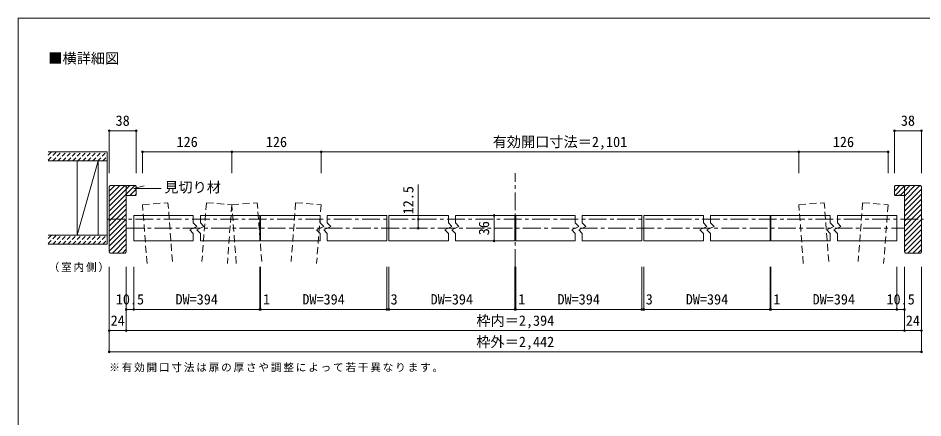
# Model space of a CAD drawing. Units: millimetres on the paper, with parts at other scales. Extents: x -197 to 281, y -138 to 137.
# Drawn here: x -197.2 to 58.2, y 24.2 to 137 of the extents above; entities that cross this region are included whole.
import ezdxf
from ezdxf.enums import TextEntityAlignment as Align

# ---------------------------------------------------------------- set-up
doc = ezdxf.new("R2010")
doc.units = ezdxf.units.MM
doc.header["$PDMODE"] = 32
doc.header["$PDSIZE"] = 0.5
for name, pattern in [('CHAIN1', [8, 5, -1, 1, -1]), ('DASHED1', [1.8, 1.2, -0.6]), ('DASHED2', [3, 2, -1])]:
    doc.linetypes.add(name, pattern=pattern)
for name, color, linetype, lineweight in [('0-1_通り芯', 4, 'CHAIN1', 9), ('0-3_仕上げ', 2, 'Continuous', 9), ('0-4_枠', 3, 'Continuous', 9), ('0-6_扉', 2, 'Continuous', 9), ('0-A_文字', 7, 'Continuous', 9), ('0-B_寸法', 7, 'Continuous', 9), ('0-C_ハッチ', 4, 'DASHED1', 9), ('1-A_文字', 7, 'Continuous', 9), ('F-0_補助線', 7, 'Continuous', 9)]:
    doc.layers.add(name, color=color, linetype=linetype, lineweight=lineweight)
doc.styles.add('ＭＳ ゴシック', font='')
doc.styles.get('ＭＳ ゴシック').set_extended_font_data('MS Gothic')

msp = doc.modelspace()

# ---------------------------------------------------------------- linework, layer by layer
at = {"layer": '0-1_通り芯'}
for p, q in [((-56.835, 66.85), (-56.835, 93.25)), ((-172.068, 80.25), (58.399, 80.25)), ((-166.668, 77.75), (52.999, 77.75))]:
    msp.add_line(p, q, dxfattribs=at)
at = {"layer": '0-3_仕上げ'}
for p, q in [((-188.667, 99.25), (-172.068, 99.25)), ((-188.667, 96.75), (-172.068, 96.75)), ((-180.568, 75.75), (-180.568, 96.75)), ((-174.568, 75.75), (-174.568, 96.75)), ((-188.667, 75.75), (-172.068, 75.75))]:
    msp.add_line(p, q, dxfattribs=at)
at = {"layer": '0-3_仕上げ', "color": 7}
msp.add_line((-174.568, 96.75), (-180.568, 75.75), dxfattribs=at)
at = {"layer": '0-3_仕上げ'}
msp.add_lwpolyline([(-188.667, 73.25), (-172.068, 73.25), (-172.068, 99.25)], dxfattribs=at)
at = {"layer": '0-4_枠'}
for p, q in [((-171.168, 89.75), (-171.468, 89.45)), ((-171.468, 89.45), (-171.468, 71.05)), ((-166.968, 89.75), (-171.168, 89.75)), ((-166.668, 89.45), (-166.968, 89.75)), ((-166.468, 89.75), (-166.668, 89.55)), ((-166.668, 71.05), (-166.668, 89.55)), ((52.799, 89.75), (52.999, 89.55)), ((52.999, 71.05), (52.999, 89.55)), ((57.499, 89.75), (57.799, 89.45)), ((57.799, 89.45), (57.799, 71.05)), ((52.799, 86.95), (52.999, 87.15))]:
    msp.add_line(p, q, dxfattribs=at)
for points in [[(-164.068, 88.35), (-163.868, 88.55), (-163.868, 89.55), (-164.068, 89.75), (-166.468, 89.75)], [(50.399, 88.35), (50.199, 88.55), (50.199, 89.55), (50.399, 89.75), (52.799, 89.75)], [(52.999, 89.45), (53.299, 89.75), (57.499, 89.75)], [(-166.668, 87.15), (-166.468, 86.95), (-165.468, 86.95), (-165.268, 87.15)], [(-165.268, 87.15), (-165.068, 86.95), (-164.068, 86.95), (-163.868, 87.15), (-163.868, 88.15), (-164.068, 88.35)], [(51.599, 87.15), (51.399, 86.95), (50.399, 86.95), (50.199, 87.15), (50.199, 88.15), (50.399, 88.35)], [(52.799, 86.95), (51.799, 86.95), (51.599, 87.15)], [(-171.468, 71.05), (-171.168, 70.75), (-166.968, 70.75), (-166.668, 71.05)], [(57.799, 71.05), (57.499, 70.75), (53.299, 70.75), (52.999, 71.05)]]:
    msp.add_lwpolyline(points, dxfattribs=at)
at = {"layer": '0-6_扉', "linetype": 'DASHED2'}
for p, q in [((-162.068, 84.381), (-154.889, 84.928)), ((-160.808, 67.822), (-162.068, 84.381)), ((-153.629, 68.368), (-154.889, 84.928)), ((-144.047, 84.928), (-145.307, 68.368)), ((-144.047, 84.928), (-136.868, 84.381)), ((-136.868, 84.381), (-138.128, 67.822)), ((-136.868, 84.381), (-129.689, 84.928)), ((-135.608, 67.822), (-136.868, 84.381)), ((-128.429, 68.368), (-129.689, 84.928)), ((-118.847, 84.928), (-120.107, 68.368)), ((-118.847, 84.928), (-111.668, 84.381)), ((-111.668, 84.381), (-112.928, 67.822)), ((23.199, 84.381), (30.378, 84.928)), ((24.458, 67.822), (23.199, 84.381)), ((31.638, 68.368), (30.378, 84.928)), ((41.219, 84.928), (39.96, 68.368)), ((41.219, 84.928), (48.399, 84.381)), ((48.399, 84.381), (47.139, 67.822))]:
    msp.add_line(p, q, dxfattribs=at)
at = {"layer": '0-6_扉', "color": 6}
for p, q in [((-164.568, 81.35), (-164.568, 74.15)), ((-164.568, 81.35), (-147.737, 81.35)), ((-145.737, 81.35), (-128.957, 81.35)), ((-128.957, 81.35), (-128.957, 74.15)), ((-128.757, 81.35), (-128.757, 74.15)), ((-128.757, 81.35), (-111.926, 81.35)), ((-109.926, 81.35), (-93.146, 81.35)), ((-93.146, 74.15), (-93.146, 81.35)), ((-92.546, 74.15), (-92.546, 81.35)), ((-92.546, 81.35), (-75.74, 81.35)), ((-73.74, 81.35), (-56.935, 81.35)), ((-56.935, 81.35), (-56.935, 74.15)), ((-56.735, 81.35), (-56.735, 74.15)), ((-56.735, 81.35), (-39.929, 81.35)), ((-37.929, 81.35), (-21.124, 81.35)), ((-21.124, 74.15), (-21.124, 81.35)), ((-20.524, 74.15), (-20.524, 81.35)), ((-20.524, 81.35), (-3.743, 81.35)), ((-1.743, 81.35), (15.088, 81.35)), ((15.088, 81.35), (15.088, 74.15)), ((15.288, 81.35), (15.288, 74.15)), ((15.288, 81.35), (32.068, 81.35)), ((34.068, 81.35), (50.899, 81.35)), ((50.899, 81.35), (50.899, 74.15)), ((-164.568, 74.15), (-147.737, 74.15)), ((-145.737, 74.15), (-128.957, 74.15)), ((-128.757, 74.15), (-111.926, 74.15)), ((-109.926, 74.15), (-93.146, 74.15)), ((-92.546, 74.15), (-75.74, 74.15)), ((-73.74, 74.15), (-56.935, 74.15)), ((-56.735, 74.15), (-39.929, 74.15)), ((-37.929, 74.15), (-21.124, 74.15)), ((-20.524, 74.15), (-3.743, 74.15)), ((-1.743, 74.15), (15.088, 74.15)), ((15.288, 74.15), (32.068, 74.15)), ((34.068, 74.15), (50.899, 74.15))]:
    msp.add_line(p, q, dxfattribs=at)
at = {"layer": '0-6_扉'}
for p, q in [((-147.737, 79.25), (-147.737, 81.35)), ((-145.737, 79.25), (-145.737, 81.35)), ((-111.926, 79.25), (-111.926, 81.35)), ((-109.926, 79.25), (-109.926, 81.35)), ((-75.74, 79.25), (-75.74, 81.35)), ((-73.74, 79.25), (-73.74, 81.35)), ((-39.929, 79.25), (-39.929, 81.35)), ((-37.929, 79.25), (-37.929, 81.35)), ((-3.743, 79.25), (-3.743, 81.35)), ((-1.743, 79.25), (-1.743, 81.35)), ((32.068, 79.25), (32.068, 81.35)), ((34.068, 79.25), (34.068, 81.35)), ((-147.737, 74.15), (-147.737, 76.25)), ((-145.737, 74.15), (-145.737, 76.25)), ((-111.926, 74.15), (-111.926, 76.25)), ((-109.926, 74.15), (-109.926, 76.25)), ((-75.74, 74.15), (-75.74, 76.25)), ((-73.74, 74.15), (-73.74, 76.25)), ((-39.929, 74.15), (-39.929, 76.25)), ((-37.929, 74.15), (-37.929, 76.25)), ((-3.743, 74.15), (-3.743, 76.25)), ((-1.743, 74.15), (-1.743, 76.25)), ((32.068, 74.15), (32.068, 76.25)), ((34.068, 74.15), (34.068, 76.25))]:
    msp.add_line(p, q, dxfattribs=at)
for points in [[(-147.737, 76.25), (-148.737, 77.25), (-146.737, 78.25), (-147.737, 79.25)], [(-145.737, 76.25), (-146.737, 77.25), (-144.737, 78.25), (-145.737, 79.25)], [(-111.926, 76.25), (-112.926, 77.25), (-110.926, 78.25), (-111.926, 79.25)], [(-109.926, 76.25), (-110.926, 77.25), (-108.926, 78.25), (-109.926, 79.25)], [(-75.74, 76.25), (-76.74, 77.25), (-74.74, 78.25), (-75.74, 79.25)], [(-73.74, 76.25), (-74.74, 77.25), (-72.74, 78.25), (-73.74, 79.25)], [(-39.929, 76.25), (-40.929, 77.25), (-38.929, 78.25), (-39.929, 79.25)], [(-37.929, 76.25), (-38.929, 77.25), (-36.929, 78.25), (-37.929, 79.25)], [(-3.743, 76.25), (-4.743, 77.25), (-2.743, 78.25), (-3.743, 79.25)], [(-1.743, 76.25), (-2.743, 77.25), (-0.743, 78.25), (-1.743, 79.25)], [(32.068, 76.25), (31.068, 77.25), (33.068, 78.25), (32.068, 79.25)], [(34.068, 76.25), (33.068, 77.25), (35.068, 78.25), (34.068, 79.25)]]:
    msp.add_lwpolyline(points, dxfattribs=at)
at = {"layer": '0-B_寸法', "color": 4}
for p, q in [((-171.468, 105.25), (-163.868, 105.25)), ((-171.468, 105.25), (-171.468, 93.25)), ((-163.868, 105.25), (-163.868, 93.25)), ((50.199, 105.25), (57.799, 105.25)), ((50.199, 105.25), (50.199, 93.25)), ((57.799, 105.25), (57.799, 93.25)), ((-136.868, 99.25), (-162.068, 99.25)), ((-162.068, 99.25), (-162.068, 93.25)), ((-136.868, 99.25), (-136.868, 93.25)), ((-136.868, 99.25), (-111.668, 99.25)), ((-136.868, 99.25), (-136.868, 93.25)), ((-111.668, 99.25), (-111.668, 93.25)), ((23.199, 99.25), (-111.668, 99.25)), ((48.399, 99.25), (23.199, 99.25)), ((23.199, 99.25), (23.199, 93.25)), ((48.399, 99.25), (48.399, 93.25)), ((-84.223, 90.098), (-84.223, 77.75)), ((-62.852, 81.35), (-62.852, 74.15)), ((-166.668, 54.85), (-166.668, 66.85)), ((-164.568, 54.85), (-164.568, 66.85)), ((-128.957, 54.85), (-128.957, 66.85)), ((-128.757, 54.85), (-128.757, 66.85)), ((-93.146, 54.85), (-93.146, 66.85)), ((-92.546, 54.85), (-92.546, 66.85)), ((-56.935, 54.85), (-56.935, 66.85)), ((-56.735, 54.85), (-56.735, 66.85)), ((-21.124, 54.85), (-21.124, 66.85)), ((-20.524, 54.85), (-20.524, 66.85)), ((15.088, 54.85), (15.088, 66.85)), ((15.288, 54.85), (15.288, 66.85)), ((50.899, 54.85), (50.899, 66.85)), ((52.999, 54.85), (52.999, 66.85)), ((-166.668, 54.85), (-164.568, 54.85)), ((-166.668, 48.85), (-166.668, 54.85)), ((-164.568, 54.85), (-128.957, 54.85)), ((-128.957, 54.85), (-128.757, 54.85)), ((-128.757, 54.85), (-93.146, 54.85)), ((-93.146, 54.85), (-92.546, 54.85)), ((-92.546, 54.85), (-56.935, 54.85)), ((-56.935, 54.85), (-56.735, 54.85)), ((-56.735, 54.85), (-21.124, 54.85)), ((-21.124, 54.85), (-20.524, 54.85)), ((-20.524, 54.85), (15.088, 54.85)), ((15.088, 54.85), (15.288, 54.85)), ((15.288, 54.85), (50.899, 54.85)), ((50.899, 54.85), (52.999, 54.85)), ((52.999, 48.85), (52.999, 54.85)), ((-171.468, 48.85), (-166.668, 48.85)), ((-166.668, 48.85), (52.999, 48.85)), ((52.999, 48.85), (57.799, 48.85)), ((-171.468, 42.85), (57.799, 42.85))]:
    msp.add_line(p, q, dxfattribs=at)
for points in [[(-171.468, 42.85), (-171.468, 48.85), (-171.468, 66.85)], [(57.799, 42.85), (57.799, 48.85), (57.799, 66.85)]]:
    msp.add_lwpolyline(points, dxfattribs=at)
at = {"layer": '0-B_寸法'}
for p in [(-171.468, 105.25), (-163.868, 105.25), (50.199, 105.25), (57.799, 105.25), (-162.068, 99.25), (-136.868, 99.25), (-111.668, 99.25), (23.199, 99.25), (48.399, 99.25), (-84.223, 80.25), (-62.852, 81.35), (-84.223, 77.75), (-62.852, 74.15), (-166.668, 54.85), (-164.568, 54.85), (-128.957, 54.85), (-128.757, 54.85), (-93.146, 54.85), (-92.546, 54.85), (-56.935, 54.85), (-56.735, 54.85), (-21.124, 54.85), (-20.524, 54.85), (15.088, 54.85), (15.288, 54.85), (50.899, 54.85), (52.999, 54.85), (-171.468, 48.85), (-166.668, 48.85), (52.999, 48.85), (57.799, 48.85), (-171.468, 42.85), (57.799, 42.85)]:
    msp.add_point(p, dxfattribs=at)
at = {"layer": '0-C_ハッチ'}
for p, q in [((-188.667, 96.937), (-186.353, 99.25)), ((-188.667, 98.351), (-187.768, 99.25)), ((-187.439, 96.75), (-184.939, 99.25)), ((-186.025, 96.75), (-183.525, 99.25)), ((-184.611, 96.75), (-182.111, 99.25)), ((-183.197, 96.75), (-180.697, 99.25)), ((-181.782, 96.75), (-179.282, 99.25)), ((-180.368, 96.75), (-177.868, 99.25)), ((-178.954, 96.75), (-176.454, 99.25)), ((-177.54, 96.75), (-175.04, 99.25)), ((-176.126, 96.75), (-173.626, 99.25)), ((-174.711, 96.75), (-172.211, 99.25)), ((-173.297, 96.75), (-172.068, 97.979)), ((-188.667, 73.437), (-186.353, 75.75)), ((-188.667, 74.851), (-187.768, 75.75)), ((-187.439, 73.25), (-184.939, 75.75)), ((-186.025, 73.25), (-183.525, 75.75)), ((-184.611, 73.25), (-182.111, 75.75)), ((-183.197, 73.25), (-180.697, 75.75)), ((-181.782, 73.25), (-179.282, 75.75)), ((-180.368, 73.25), (-177.868, 75.75)), ((-178.954, 73.25), (-176.454, 75.75)), ((-177.54, 73.25), (-175.04, 75.75)), ((-176.126, 73.25), (-173.626, 75.75)), ((-174.711, 73.25), (-172.211, 75.75)), ((-173.297, 73.25), (-172.068, 74.479))]:
    msp.add_line(p, q, dxfattribs=at)
at = {"layer": '0-C_ハッチ', "linetype": 'Continuous'}
for p, q in [((-171.468, 85.383), (-167.101, 89.75)), ((-171.468, 86.797), (-168.515, 89.75)), ((-171.468, 88.212), (-169.93, 89.75)), ((-166.668, 87.355), (-164.273, 89.75)), ((-166.668, 88.769), (-165.687, 89.75)), ((50.371, 88.377), (51.744, 89.75)), ((50.379, 86.97), (52.979, 89.57)), ((52.999, 85.348), (57.401, 89.75)), ((52.999, 86.762), (55.987, 89.75)), ((52.999, 88.176), (54.573, 89.75)), ((-171.468, 83.969), (-166.668, 88.769)), ((-171.468, 82.555), (-166.668, 87.355)), ((-165.658, 86.95), (-163.868, 88.74)), ((-164.244, 86.95), (-163.868, 87.326)), ((51.786, 86.963), (52.999, 88.176)), ((52.999, 83.933), (57.799, 88.733)), ((52.999, 82.519), (57.799, 87.319)), ((-171.468, 81.14), (-166.668, 85.94)), ((-171.468, 79.726), (-166.668, 84.526)), ((52.999, 81.105), (57.799, 85.905)), ((52.999, 79.691), (57.799, 84.491)), ((-171.468, 78.312), (-166.668, 83.112)), ((52.999, 78.276), (57.799, 83.076)), ((-171.468, 76.898), (-166.668, 81.698)), ((-171.468, 75.484), (-166.668, 80.284)), ((52.999, 76.862), (57.799, 81.662)), ((52.999, 75.448), (57.799, 80.248)), ((-171.468, 74.069), (-166.668, 78.869)), ((-171.468, 72.655), (-166.668, 77.455)), ((52.999, 74.034), (57.799, 78.834)), ((52.999, 72.62), (57.799, 77.42)), ((-171.468, 71.241), (-166.668, 76.041)), ((-170.545, 70.75), (-166.668, 74.627)), ((52.999, 71.205), (57.799, 76.005)), ((53.957, 70.75), (57.799, 74.591)), ((-169.131, 70.75), (-166.668, 73.213)), ((-167.716, 70.75), (-166.668, 71.798)), ((55.372, 70.75), (57.799, 73.177)), ((56.786, 70.75), (57.799, 71.763))]:
    msp.add_line(p, q, dxfattribs=at)
at = {"layer": '1-A_文字'}
for q in [(-161.583, 89.701), (-156.767, 88.925)]:
    msp.add_line((-164.481, 88.925), q, dxfattribs=at)
at = {"layer": 'F-0_補助線', "color": 3, "lineweight": 18}
msp.add_lwpolyline([(-197.2, 137), (197.8, 137), (197.8, -138), (-197.2, -138)], close=True, dxfattribs=at)

# ---------------------------------------------------------------- texts
at = {"layer": '0-A_文字', "style": 'ＭＳ ゴシック'}
msp.add_text('■横詳細図', height=2.933, dxfattribs=at).set_placement((-188.667, 123.333), align=Align.BOTTOM_LEFT)
at = {"layer": '0-A_文字', "char_height": 2.199, "attachment_point": 7, "style": 'ＭＳ ゴシック'}
for s, insert in [('\\T1.17;（室内側）', (-188.567, 65.35)), ('\\T1.17;※有効開口寸法は扉の厚さや調整によって若干異なります。', (-171.468, 37.111))]:
    msp.add_mtext(s, dxfattribs=dict(at, insert=insert))
at = {"layer": '0-B_寸法', "style": 'ＭＳ ゴシック'}
for s, p in [('38', (-169.668, 105.75)), ('38', (51.999, 105.75)), ('126', (-152.468, 99.75)), ('126', (-127.268, 99.75)), ('有効開口寸法＝2,101', (-63.235, 99.75)), ('126', (32.799, 99.75)), ('10.5', (-169.618, 55.35)), ('DW=394', (-152.762, 55.35)), ('1', (-128.046, 55.35)), ('DW=394', (-116.951, 55.35)), ('3', (-92.035, 55.35)), ('DW=394', (-80.74, 55.35)), ('1', (-56.024, 55.35)), ('DW=394', (-44.929, 55.35)), ('3', (-20.013, 55.35)), ('DW=394', (-8.718, 55.35)), ('1', (15.998, 55.35)), ('DW=394', (27.093, 55.35)), ('10.5', (47.949, 55.35)), ('24', (-171.068, 49.35)), ('枠内＝2,394', (-67.835, 49.35)), ('24', (53.399, 49.35)), ('枠外＝2,442', (-67.835, 43.35))]:
    msp.add_text(s, height=2.933, dxfattribs=at).set_placement(p, align=Align.BOTTOM_LEFT)
for s, p in [('12.5', (-84.723, 81.648)), ('36', (-63.352, 75.75))]:
    msp.add_text(s, height=2.933, rotation=90, dxfattribs=at).set_placement(p, align=Align.BOTTOM_LEFT)
at = {"layer": '1-A_文字', "style": 'ＭＳ ゴシック'}
msp.add_text('見切り材', height=2.933, dxfattribs=at).set_placement((-155.938, 86.961), align=Align.BOTTOM_LEFT)

doc.saveas('drawing.dxf')
